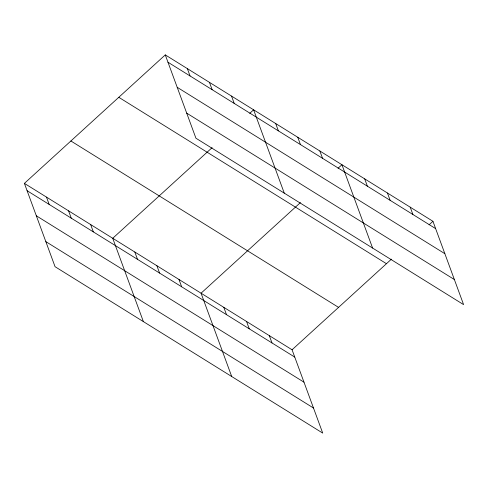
<?xml version="1.0" encoding="UTF-8"?>
<svg xmlns="http://www.w3.org/2000/svg" width="488" height="488" viewBox="0 0 488 488"><rect width="100%" height="100%" fill="white"/><g stroke="black" fill="none" stroke-linecap="round" stroke-linejoin="round"><path stroke-width="0.73" d="M24.4 183.378L292.068 349.78L322.72 433.1L55.059 266.698L24.4 183.378L165.279 54.9L432.941 221.302L463.6 304.622L195.932 138.22L165.279 54.9M212.097 147.669L112.728 238.29L143.387 321.61M249.734 113.344L253.607 109.812L284.266 193.132M300.431 202.581L201.062 293.203L231.715 376.522M338.062 168.256L341.935 164.724L372.594 248.044M292.068 349.78L391.437 259.152M429.068 224.834L432.941 221.302M167.97 62.226L435.638 228.622M177.199 87.303L444.867 253.699M186.709 113.143L454.371 279.539M118.785 97.301L386.453 263.697M70.888 140.983L338.556 307.379M27.096 190.704L294.758 357.1M36.319 215.781L303.987 382.183M45.829 241.621L313.497 408.017M410.195 207.156L412.885 214.476M387.441 193.01L390.138 200.336M364.689 178.87L367.385 186.19M319.853 150.993L322.55 158.319M297.772 137.268L300.468 144.588M275.69 123.537L278.386 130.863M231.525 96.087L234.222 103.407M209.444 82.356L212.14 89.682M187.361 68.631L190.052 75.951M269.315 335.634L272.011 342.96M246.562 321.488L249.258 328.814M223.809 307.349L226.505 314.668M178.98 279.478L181.67 286.798M156.892 265.746L159.588 273.073M134.81 252.021L137.506 259.341M90.646 224.565L93.342 231.885M68.564 210.834L71.26 218.16M46.482 197.109L49.178 204.429"/></g></svg>
